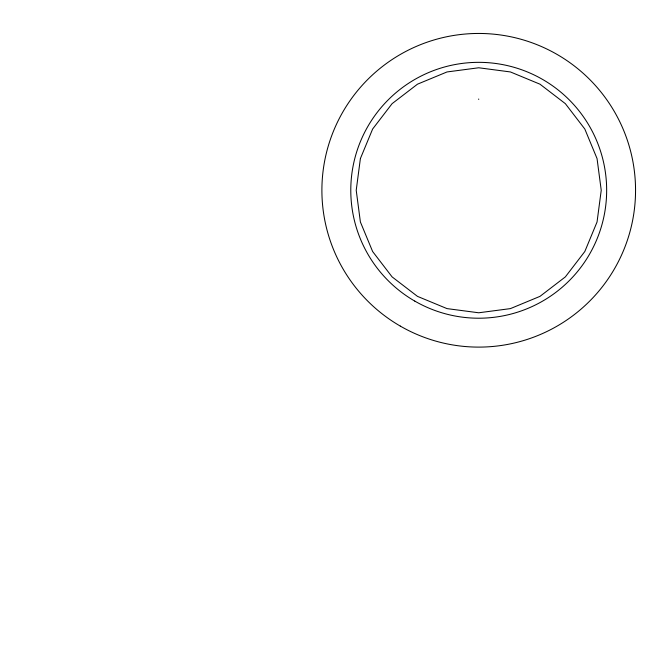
<?xml version="1.0" encoding="UTF-8"?>
<svg xmlns="http://www.w3.org/2000/svg" width="669" height="669" viewBox="0 0 669 669"><rect width="100%" height="100%" fill="white"/><g stroke="black" fill="none" stroke-linecap="round" stroke-linejoin="round"><path stroke-width="1" d="M478.72 99.02L478.72 99.447M360.39 158.57L356.217 190.28L360.39 221.983L372.633 251.527L392.101 276.899L417.473 296.367L447.017 308.61L478.72 312.783L510.43 308.61L539.975 296.367L565.347 276.899L584.815 251.527L597.049 221.983L601.23 190.28L597.049 158.57L584.815 129.025L565.347 103.653L539.975 84.185L510.43 71.951L478.72 67.77L447.017 71.951L417.473 84.185L392.101 103.653L372.633 129.025L360.39 158.57M400.305 326.096A156.83 156.83 0 0 0 635.55 190.28A156.83 156.83 0 0 0 400.305 54.465A156.83 156.83 0 0 0 400.305 326.096M414.755 301.075A127.938 127.938 0 0 0 606.658 190.28A127.938 127.938 0 0 0 414.755 79.477A127.938 127.938 0 0 0 414.755 301.075"/></g></svg>
